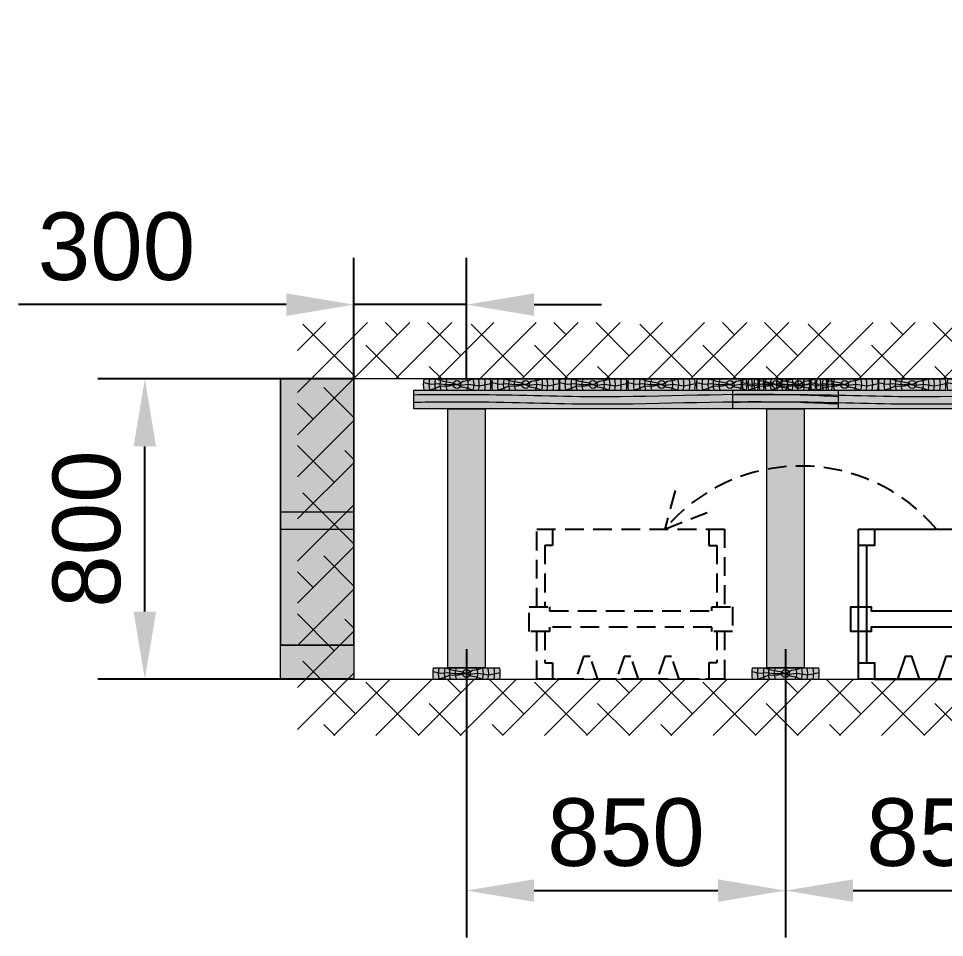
# Model space of a CAD drawing. Header units: inches. Extents: x 523 to 1492, y 69 to 539.
# Drawn here: x 998.62 to 1023.29, y 174.59 to 199.08 of the extents above; entities that cross this region are included whole.
import ezdxf

# ---------------------------------------------------------------- set-up
doc = ezdxf.new("R2010")
doc.units = ezdxf.units.IN
doc.header["$MEASUREMENT"] = 0
doc.linetypes.add('DASHED', pattern=[0.75, 0.5, -0.25])
doc.styles.get("Standard").update_dxf_attribs({"font": 'arial.ttf'})
doc.dimstyles.new('ISO-25', dxfattribs={"dimtxt": 2.5, "dimasz": 2.5, "dimexe": 1.25, "dimexo": 0, "dimtad": 1, "dimdec": 0, "dimtxsty": 'Standard', "dimcen": 2.5, "dimadec": 0, "dimazin": 0, "dimtfac": 1, "dimtdec": 0, "dimtmove": 0, "dimatfit": 3, "dimfxl": 0, "dimarcsym": 0})

# ---------------------------------------------------------------- blocks, each defined once
blk = doc.blocks.new('*D170')
at = {"color": 0, "linetype": 'ByBlock', "lineweight": -2}
for p, q in [((1007.554140380669, 189.4771417277152), (1007.554140380669, 192.7057000146951)), ((1010.554140380669, 189.4771417277152), (1010.554140380669, 192.7057000146951)), ((1005.754140380669, 191.4557000146951), (998.6193518404233, 191.4557000146951)), ((1010.554140380669, 191.4557000146951), (1007.554140380669, 191.4557000146951)), ((1012.354140380669, 191.4557000146951), (1014.154140380669, 191.4557000146951))]:
    blk.add_line(p, q, dxfattribs=at)
at = {"color": 0, "linetype": 'ByBlock'}
for points in [[(1005.754140380669, 191.7557000146952), (1005.754140380669, 191.1557000146951), (1007.554140380669, 191.4557000146951)], [(1012.354140380669, 191.7557000146952), (1012.354140380669, 191.1557000146951), (1010.554140380669, 191.4557000146951)]]:
    blk.add_solid(points, dxfattribs=at)
at = {"layer": 'Defpoints', "color": 0, "linetype": 'ByBlock'}
for p in [(1010.554140380669, 191.4557000146951), (1007.554140380669, 189.4771417277152), (1010.554140380669, 189.4771417277152)]:
    blk.add_point(p, dxfattribs=at)
at = {"color": 0, "linetype": 'ByBlock', "lineweight": 15, "insert": (1001.229140380669, 193.0003453080103), "char_height": 1.8, "attachment_point": 5}
blk.add_mtext('300', dxfattribs=at)
blk = doc.blocks.new('Доска S - 180')
at = {"linetype": 'ByBlock', "lineweight": 15}
h = blk.add_hatch(color=254, dxfattribs=at)
edge = h.paths.add_edge_path()
edge.add_line((1818.906264253147, -3796.897117512131), (1820.681088188076, -3796.897117512132))
edge.add_arc((1819.793676220611, -3797.047117512132), 0.9, -9.59406822683792, 9.59406822689499, ccw=False)
edge.add_line((1820.681088188076, -3797.197117512132), (1818.906264253146, -3797.197117512133))
edge.add_arc((1819.793676220611, -3797.047117512132), 0.9, 170.405931773074, 189.594068226895, ccw=False)
at = {"color": 7, "linetype": 'ByBlock', "lineweight": 15}
for p, q in [((1818.906264253147, -3796.897117512131), (1820.681088188076, -3796.897117512132)), ((1818.906264253146, -3797.197117512133), (1820.681088188076, -3797.197117512132))]:
    blk.add_line(p, q, dxfattribs=at)
for points in [[(1818.895391583456, -3796.991577340625), (1819.110420832621, -3797.038344401648), (1819.291995432552, -3797.021270287953), (1819.491748322557, -3797.047117512132), (1819.793676220611, -3797.047117512132), (1819.896515360469, -3797.060005460396), (1820.095348689191, -3797.03470069594), (1820.386083974289, -3797.077703048796), (1820.693125247204, -3797.015630235947)], [(1820.22297748386, -3796.897117512132), (1820.115806117425, -3796.93990079624), (1819.952371843767, -3796.969694910678), (1819.855180815874, -3797.024854140138), (1819.793676220611, -3797.047117512132), (1819.661462691744, -3797.072417742576), (1819.545510240216, -3797.10330305977), (1819.341106346245, -3797.091615640666), (1819.2064981687, -3797.151840186236), (1819.057674814675, -3797.197117512133)], [(1819.238409722591, -3796.897117512132), (1819.398353000757, -3796.949261604186), (1819.640602387386, -3796.990663120481), (1819.793676220611, -3797.047117512132), (1819.909109200235, -3797.10866279095), (1820.050462391973, -3797.135140504859), (1820.223856472501, -3797.194577762746)]]:
    blk.add_lwpolyline(points, dxfattribs=at)
blk.add_circle((1819.793676220611, -3797.047117512132), 0.1036435617729694, dxfattribs=at)
for radius, start, end in [(0.9, 170.405931773074, 189.594068226895), (0.7511311932945741, 168.4806536054473, 191.5193463945187), (0.5931967815742161, 165.3527575098442, 194.6472424900172), (0.4547522123386898, 160.7403309426705, 199.2596690572755), (0.3019278980541095, 150.2109999533243, 209.7890000463653), (0.3019278980541095, 330.2109999536347, 29.7890000466543), (0.4547522123386898, 340.7403309427245, 19.25966905732954), (0.5931967815742161, 345.3527575099827, 14.64724249010779), (0.7511311932945741, 348.4806536055527, 11.51934639451869), (0.9, 350.405931773162, 9.594068226895022)]:
    blk.add_arc((1819.793676220611, -3797.047117512132), radius, start, end, dxfattribs=at)
blk = doc.blocks.new('Стойка 100 - 690')
at = {"linetype": 'ByBlock', "lineweight": 15}
blk.add_hatch(color=252, dxfattribs=at).paths.add_polyline_path([(1818.197098135963, -3816.387282798014), (1819.197098135963, -3816.387282798015), (1819.197098135964, -3823.287282798009), (1818.197098135964, -3823.287282798009)])
at = {"color": 7, "linetype": 'ByBlock', "lineweight": 15}
blk.add_lwpolyline([(1818.197098135963, -3816.387282798014), (1819.197098135963, -3816.387282798015), (1819.197098135964, -3823.287282798009), (1818.197098135964, -3823.287282798009), (1818.197098135963, -3816.387282798014)], dxfattribs=at)
blk = doc.blocks.new('Ш.Брус 1.1м')
at = {"linetype": 'ByBlock', "lineweight": 15}
blk.add_hatch(color=253, dxfattribs=at).paths.add_polyline_path([(1947.301210468528, -3883.717058536806), (1958.608880152479, -3883.717058536806), (1958.608880152479, -3884.217058536806), (1947.301210468528, -3884.217058536806)])
at = {"color": 7, "linetype": 'ByBlock', "lineweight": 15}
blk.add_lwpolyline([(1947.301210468528, -3883.717058536806), (1958.608880152479, -3883.717058536806), (1958.608880152479, -3884.217058536806), (1947.301210468528, -3884.217058536806)], close=True, dxfattribs=at)
for points, knots in [([(1947.301210468528, -3883.836950311753), (1947.835884037231, -3883.831582786162), (1949.442928548618, -3883.815449853758), (1952.870452565554, -3883.955759297053), (1956.104473381466, -3883.763862983298), (1958.267643344915, -3883.867217196303), (1958.608880152479, -3883.883580654349)], [0, 0, 0, 0, 1.60399955915605, 4.821069973706742, 10.28455131705409, 11.30803445593688, 11.30803445593688, 11.30803445593688, 11.30803445593688]), ([(1947.301210468528, -3884.034795470531), (1947.835884037231, -3884.029427944939), (1949.442928548618, -3884.013295012536), (1952.870452565554, -3884.153604455831), (1956.104473381466, -3883.961708142076), (1958.267643344915, -3884.065062355082), (1958.608880152479, -3884.081425813129)], [0, 0, 0, 0, 1.60399955915605, 4.821069973706742, 10.28455131705409, 11.30803445593674, 11.30803445593674, 11.30803445593674, 11.30803445593674])]:
    blk.add_open_spline(points, degree=3, knots=knots, dxfattribs=at)
blk = doc.blocks.new('Дорожка')
at = {"color": 7, "linetype": 'ByBlock', "lineweight": 15}
for name, p in [('Доска S - 180', (128.6613690898992, -86.5199410244341)), ('Доска S - 180', (130.4865878749267, -86.5199410244332)), ('Доска S - 180', (132.2865878749269, -86.5199410244332)), ('Доска S - 180', (134.1118066599545, -86.51994102443228)), ('Доска S - 180', (135.9370254449821, -86.51994102443092)), ('Доска S - 180', (137.7622442300167, -86.51994102442728)), ('Ш.Брус 1.1м', (0, 0)), ('Стойка 100 - 690', (130.00794717454, -67.8297757387918)), ('Стойка 100 - 690', (138.50794717454, -67.82977573899865)), ('Доска S - 180', (128.9113690894605, -94.21994102487645)), ('Доска S - 180', (137.4113690898994, -94.21994102487508))]:
    blk.add_blockref(name, p, dxfattribs=at)
blk = doc.blocks.new('*D171')
at = {"color": 0, "linetype": 'ByBlock', "lineweight": -2}
for p, q in [((1007.554140380669, 189.4771417277152), (1000.734969447562, 189.4771417277152)), ((1001.984969447562, 183.2771417277152), (1001.984969447562, 187.6771417277152)), ((1007.554140380669, 181.4771417277152), (1000.734969447562, 181.4771417277152))]:
    blk.add_line(p, q, dxfattribs=at)
at = {"color": 0, "linetype": 'ByBlock'}
for points in [[(1001.684969447562, 187.6771417277152), (1002.284969447561, 187.6771417277152), (1001.984969447562, 189.4771417277152)], [(1001.684969447562, 183.2771417277152), (1002.284969447561, 183.2771417277152), (1001.984969447562, 181.4771417277152)]]:
    blk.add_solid(points, dxfattribs=at)
at = {"layer": 'Defpoints', "color": 0, "linetype": 'ByBlock'}
for p in [(1001.984969447562, 189.4771417277152), (1007.554140380669, 189.4771417277152), (1007.554140380669, 181.4771417277152)]:
    blk.add_point(p, dxfattribs=at)
at = {"color": 0, "linetype": 'ByBlock', "lineweight": 15, "insert": (1000.440938069662, 185.4771417277154), "char_height": 1.8, "attachment_point": 5, "rotation": 90}
blk.add_mtext('800', dxfattribs=at)
blk = doc.blocks.new('Уголь')
at = {"linetype": 'ByBlock', "lineweight": 15}
for color, points in [(7, [(1943.498723491553, -3883.417058536567), (1945.455045310503, -3883.417058536567), (1945.455045310503, -3891.417058536567), (1943.498723491553, -3891.417058536567)]), (0, [(1943.498723491553, -3883.417058536567), (1945.455045310503, -3883.417058536567), (1945.455045310503, -3886.964521157103), (1943.498723491553, -3886.964521157103)]), (0, [(1943.498723491553, -3887.417058536567), (1945.455045310503, -3887.417058536567), (1945.455045310503, -3890.51198377764), (1943.498723491553, -3890.51198377764)])]:
    blk.add_hatch(color=color, dxfattribs=at).paths.add_polyline_path(points)
at = {"color": 7, "linetype": 'ByBlock', "lineweight": 15}
for points in [[(1945.455045310503, -3883.417058536567), (1943.498723491553, -3883.417058536567), (1943.498723491553, -3890.51198377764), (1945.455045310503, -3890.51198377764)], [(1943.498723491553, -3883.417058536567), (1945.455045310503, -3883.417058536567), (1945.455045310503, -3891.417058536567), (1943.498723491553, -3891.417058536567)], [(1943.498723491553, -3883.417058536567), (1945.455045310503, -3883.417058536567), (1945.455045310503, -3886.964521157103), (1943.498723491553, -3886.964521157103)], [(1943.498723491553, -3887.417058536567), (1945.455045310503, -3887.417058536567), (1945.455045310503, -3890.51198377764), (1943.498723491553, -3890.51198377764)]]:
    blk.add_lwpolyline(points, close=True, dxfattribs=at)
blk = doc.blocks.new('*D172')
at = {"color": 0, "linetype": 'ByBlock', "lineweight": -2}
for p, q in [((1010.553528838265, 182.2771417279541), (1010.553528838265, 174.5937004431305)), ((1019.053528838265, 182.277141728161), (1019.053528838265, 174.5937004431305)), ((1012.353528838265, 175.8437004431305), (1017.253528838265, 175.8437004431305))]:
    blk.add_line(p, q, dxfattribs=at)
at = {"color": 0, "linetype": 'ByBlock'}
for points in [[(1012.353528838265, 176.1437004431305), (1012.353528838265, 175.5437004431305), (1010.553528838265, 175.8437004431305)], [(1017.253528838265, 176.1437004431305), (1017.253528838265, 175.5437004431305), (1019.053528838265, 175.8437004431305)]]:
    blk.add_solid(points, dxfattribs=at)
at = {"layer": 'Defpoints', "color": 0, "linetype": 'ByBlock'}
for p in [(1010.553528838265, 182.2771417279541), (1019.053528838265, 182.277141728161), (1019.053528838265, 175.8437004431305)]:
    blk.add_point(p, dxfattribs=at)
at = {"color": 0, "linetype": 'ByBlock', "lineweight": 15, "insert": (1014.803528838265, 177.3877318210295), "char_height": 1.8, "attachment_point": 5}
blk.add_mtext('850', dxfattribs=at)
blk = doc.blocks.new('*D173')
at = {"color": 0, "linetype": 'ByBlock', "lineweight": -2}
for p, q in [((1019.053528838265, 182.277141728161), (1019.053528838265, 174.5937004431305)), ((1027.553811455256, 182.2771417281601), (1027.553811455256, 174.5937004431305)), ((1020.853528838265, 175.8437004431305), (1025.753811455256, 175.8437004431305))]:
    blk.add_line(p, q, dxfattribs=at)
at = {"color": 0, "linetype": 'ByBlock'}
for points in [[(1020.853528838265, 176.1437004431305), (1020.853528838265, 175.5437004431305), (1019.053528838265, 175.8437004431305)], [(1025.753811455256, 176.1437004431305), (1025.753811455256, 175.5437004431305), (1027.553811455256, 175.8437004431305)]]:
    blk.add_solid(points, dxfattribs=at)
at = {"layer": 'Defpoints', "color": 0, "linetype": 'ByBlock'}
for p in [(1019.053528838265, 182.277141728161), (1027.553811455256, 182.2771417281601), (1027.553811455256, 175.8437004431305)]:
    blk.add_point(p, dxfattribs=at)
at = {"color": 0, "linetype": 'ByBlock', "lineweight": 15, "insert": (1023.303670146761, 177.3877318210295), "char_height": 1.8, "attachment_point": 5}
blk.add_mtext('850', dxfattribs=at)
blk = doc.blocks.new('Скрепер 3')
for points in [[(2555.199101316299, -2932.924712846021), (3055.204948279134, -2932.924712846021), (3055.204948279134, -3332.924712846021), (2555.199101316299, -3332.924712846021)], [(2555.199101316299, -2932.924712846021), (2597.199101316299, -2932.924712846021), (2597.199101316299, -2976.659678950022), (2555.199101316299, -2976.659678950022)], [(3013.204948279135, -2932.924712846021), (3055.204948279135, -2932.924712846021), (3055.204948279135, -2976.659678950022), (3013.204948279135, -2976.659678950022)], [(2597.199101316299, -3332.924712846021), (2555.199101316299, -3332.924712846021), (2555.199101316299, -3289.189746742029), (2597.199101316299, -3289.189746742029)], [(3013.204948279135, -3332.924712846021), (3055.204948279134, -3332.924712846021), (3055.204948279134, -3289.189746742029), (3013.204948279135, -3289.189746742029)]]:
    blk.add_lwpolyline(points, close=True)
for points in [[(2576.199101316299, -2976.659678950022), (2576.199101316299, -3289.189746742029), (2597.199101316299, -3289.189746742029), (2597.199101316299, -3332.924712846021), (3013.204948279135, -3332.924712846021), (3013.204948279135, -3289.189746742029), (3034.204948279134, -3289.189746742029), (3034.204948279135, -2976.659678950022)], [(3076.204948279134, -3139.796058977976), (3076.204948279134, -3139.796058977976), (3076.204948279134, -3206.053366714164), (3021.434010027096, -3206.053366714164), (3021.434010027096, -3194.79219589807), (2588.970039568338, -3194.79219589807), (2588.970039568338, -3206.053366714164), (2534.199101316299, -3206.053366714164), (2534.199101316299, -3139.796058977976), (2588.970039568338, -3139.796058977976), (2588.970039568338, -3151.05722979407), (3021.434010027096, -3151.05722979407), (3021.434010027096, -3139.796058977976), (3076.204948279134, -3139.796058977976), (3076.204948279134, -3139.796058977976)], [(2988.739838079867, -3332.924712846021), (2934.59717098909, -3332.924712846021), (2914.013434094724, -3272.71589779736), (2896.364010307615, -3272.71589779736), (2875.780273413248, -3332.924712846021), (2826.151210349205, -3332.924712846021), (2805.567473454839, -3272.71589779736), (2787.91804966773, -3272.71589779736), (2767.334312773364, -3332.924712846021), (2717.705249709321, -3332.924712846021), (2697.121512814955, -3272.71589779736), (2679.472089027846, -3272.71589779736), (2658.88835213348, -3332.924712846021), (2588.322991137645, -3332.924712846021)]]:
    blk.add_lwpolyline(points)

msp = doc.modelspace()

# ---------------------------------------------------------------- hatches: boundary and pattern name
at = {"linetype": 'ByBlock', "lineweight": 15}
h = msp.add_hatch(dxfattribs=at)
h.set_pattern_fill('ANSI38', scale=0.25, style=0)
h.set_pattern_definition([(45, (-1044.956113702019, 4030.273267765386), (-0.561266007566822, 0.5612660075668221), []), (135, (-1044.956113702019, 4030.273267765386), (-1.683798022700466, 0.5612660075668222), [1.984375, -1.190625])])
h.paths.add_polyline_path([(1071.457646297247, 197.5397496416895), (1066.159651854605, 196.3458914031944), (1062.581165362406, 194.6186506411741), (1059.686213458468, 194.2973070019889), (1056.992289492717, 192.4897356734327), (1053.655045325997, 192.4093944203778), (1051.12195691027, 190.4009806456997), (1048.905677789562, 189.4771417275415), (1007.554140380669, 189.4771417275415), (1007.554140380669, 181.4771417277152), (1071.457646297247, 181.4771417277152)], flags=16)
h.paths.add_polyline_path([(1071.469530879149, 199.0800402719706), (1065.662326507947, 197.7714358828493), (1062.16042474092, 196.0811605416438), (1059.155550107118, 195.7476153284028), (1056.519364026476, 193.9787850137063), (1053.116748493774, 193.8968700018268), (1050.352935671815, 191.7055214062575), (1048.605561056871, 190.9771417275415), (1006.054140380669, 190.9771417275415), (1006.054140380669, 179.9771417277152), (1071.457646877825, 179.9780749298625)])

# ---------------------------------------------------------------- linework, layer by layer
at = {"color": 7, "linetype": 'ByBlock', "lineweight": 15}
msp.add_lwpolyline([(1071.468574724026, 197.5431469704536), (1066.159651854605, 196.3458914031944), (1062.581165362406, 194.6186506411741), (1059.686213458468, 194.2973070019889), (1056.992289492717, 192.4897356734327), (1053.655045325997, 192.4093944203778), (1051.12195691027, 190.4009806456997), (1048.905677789562, 189.4771417275415), (1007.554140380669, 189.4771417275415), (1007.554140380669, 181.4771417277152), (1071.457646297247, 181.4771417277152), (1071.45867407268, 181.6291552328798)], dxfattribs=at)
at = {"color": 5, "linetype": 'DASHED'}
for points in [[(1016.116813851719, 186.4999212884823), (1015.835914071975, 185.4771417277114), (1016.968326381324, 185.9151380051948)], [(1012.430512955523, 183.4084282663937), (1012.430512955523, 185.4771417277114), (1017.430571425146, 185.4771417277114), (1017.430571425146, 183.4084282663937)], [(1012.850512955522, 185.4771417277113), (1012.850512955522, 185.0397920666718), (1012.640512955522, 185.0397920666718), (1012.640512955522, 183.4084282663937)], [(1017.010571425147, 185.4771417277113), (1017.010571425147, 185.0397920666718), (1017.220571425147, 185.0397920666718), (1017.220571425147, 183.4084282663937)], [(1017.640571425146, 183.4084282663937), (1017.640571425146, 183.4084282663937), (1017.640571425146, 182.7458551890324), (1017.092862042626, 182.7458551890324), (1017.092862042626, 182.8584668971933), (1012.768222338043, 182.8584668971933), (1012.768222338043, 182.7458551890324), (1012.220512955523, 182.7458551890324), (1012.220512955523, 183.4084282663937), (1012.768222338043, 183.4084282663937), (1012.768222338043, 183.2958165582329), (1017.092862042626, 183.2958165582329), (1017.092862042626, 183.4084282663937), (1017.640571425146, 183.4084282663937), (1017.640571425146, 183.4084282663937)], [(1017.430571425146, 182.7458551890324), (1017.430571425146, 181.477141727715), (1012.430512955523, 181.477141727715), (1012.430512955523, 182.7458551890324)], [(1012.640512955522, 182.7458551890324), (1012.640512955522, 181.9144913887545), (1012.850512955522, 181.9144913887545), (1012.850512955522, 181.4771417277152)], [(1017.220571425147, 182.7458551890324), (1017.220571425147, 181.9144913887545), (1017.010571425147, 181.9144913887545), (1017.010571425147, 181.4771417277152)], [(1016.765920323154, 181.477141727715), (1016.224493652247, 181.477141727715), (1016.018656283304, 182.0792298782011), (1015.842162045433, 182.0792298782011), (1015.636324676489, 181.477141727715), (1015.140034045849, 181.477141727715), (1014.934196676906, 182.0792298782011), (1014.757702439035, 182.0792298782011), (1014.551865070091, 181.477141727715), (1014.055574439451, 181.477141727715), (1013.849737070508, 182.0792298782011), (1013.673242832637, 182.0792298782011), (1013.467405463693, 181.477141727715), (1012.761751853736, 181.477141727715)]]:
    msp.add_lwpolyline(points, dxfattribs=at)
msp.add_arc((1019.456844566721, 182.4131168447251), 4.743351782373355, 40.23783938208008, 139.7621606179211, dxfattribs=at)

# ---------------------------------------------------------------- block references
at = {"color": 7, "linetype": 'ByBlock', "lineweight": 15}
for name, p in [('Уголь', (-937.9009049298345, 4072.894200264282)), ('Дорожка', (-938.151516472238, 4072.894200264283)), ('Дорожка', (-929.6515164722309, 4072.894200264077))]:
    msp.add_blockref(name, p, dxfattribs=at)
at = {"xscale": 0.009999999999990905, "yscale": 0.009999999999990905, "zscale": 0.009999999999990905}
msp.add_blockref('Скрепер 3', (995.4497469277419, 214.8063888561449), dxfattribs=at)

# ---------------------------------------------------------------- dimensions: what is measured, and where the dimension line sits
at = {"color": 7, "linetype": 'ByBlock', "lineweight": 15}
dim = msp.add_linear_dim(base=(1010.554140380669, 191.4557000146951), p1=(1007.554140380669, 189.4771417277152), p2=(1010.554140380669, 189.4771417277152), dimstyle='ISO-25', override={"dimtxt": 1.8, "dimasz": 1.8, "dimlfac": 100, "dimrnd": 0.05, "dimfxl": 1.25}, dxfattribs=at)
dim.commit()
dim.dimension.update_dxf_attribs({"geometry": '*D170', "text_midpoint": (1001.229140380669, 191.4557000146951), "dimtype": 160})
dim = msp.add_linear_dim(base=(1001.984969447562, 189.4771417277152), p1=(1007.554140380669, 181.4771417277152), p2=(1007.554140380669, 189.4771417277152), angle=90, dimstyle='ISO-25', override={"dimtxt": 1.8, "dimasz": 1.8, "dimlfac": 100, "dimrnd": 0.05, "dimfxl": 1.25}, dxfattribs=at)
dim.commit()
dim.dimension.update_dxf_attribs({"geometry": '*D171', "text_midpoint": (1000.440938069662, 185.4771417277154)})
for base, p1, p2, override, picture, middle in [((1019.053528838265, 175.8437004431305), (1010.553528838265, 182.2771417279541), (1019.053528838265, 182.277141728161), {"dimtxt": 1.8, "dimasz": 1.8, "dimlfac": 100, "dimrnd": 0.05, "dimfxl": 1.25}, '*D172', (1014.803528838265, 177.3877318210295)), ((1027.553811455256, 175.8437004431305), (1019.053528838265, 182.277141728161), (1027.553811455256, 182.2771417281601), {"dimtxt": 1.8, "dimasz": 1.8, "dimlfac": 100, "dimrnd": 0.05, "dimtmove": 1, "dimfxl": 1.25}, '*D173', (1023.303670146761, 177.3877318210295))]:
    dim = msp.add_linear_dim(base=base, p1=p1, p2=p2, dimstyle='ISO-25', override=override, dxfattribs=at)
    dim.commit()
    dim.dimension.update_dxf_attribs({"geometry": picture, "text_midpoint": middle})

doc.saveas('drawing.dxf')
